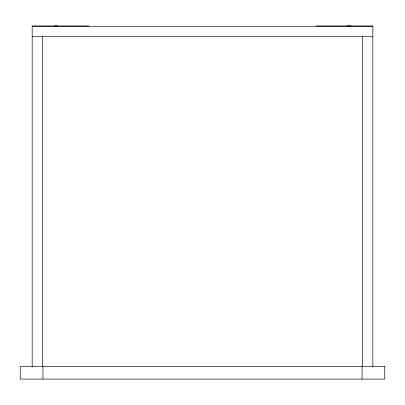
<?xml version="1.0" encoding="UTF-8"?>
<svg xmlns="http://www.w3.org/2000/svg" width="405" height="405" viewBox="0 0 405 405"><rect width="100%" height="100%" fill="white"/><g stroke="black" fill="none" stroke-linecap="round" stroke-linejoin="round"><path stroke-width="0.61" d="M88.948 25.925L32.172 25.925L32.172 366.581M316.052 25.925L372.828 25.925L372.828 366.581M32.172 26.497L372.828 26.497M32.172 36.713L372.828 36.713M362.607 36.713L362.607 366.581M362.04 366.581L362.04 379.075M42.96 366.581L42.96 379.075M42.393 36.713L42.393 366.581M54.245 25.996A22.71 22.71 0 0 1 57.793 25.996M347.207 25.996A22.71 22.71 0 0 1 350.755 25.996M384.75 366.581L20.25 366.581L20.25 379.075L384.75 379.075L384.75 366.581"/></g></svg>
